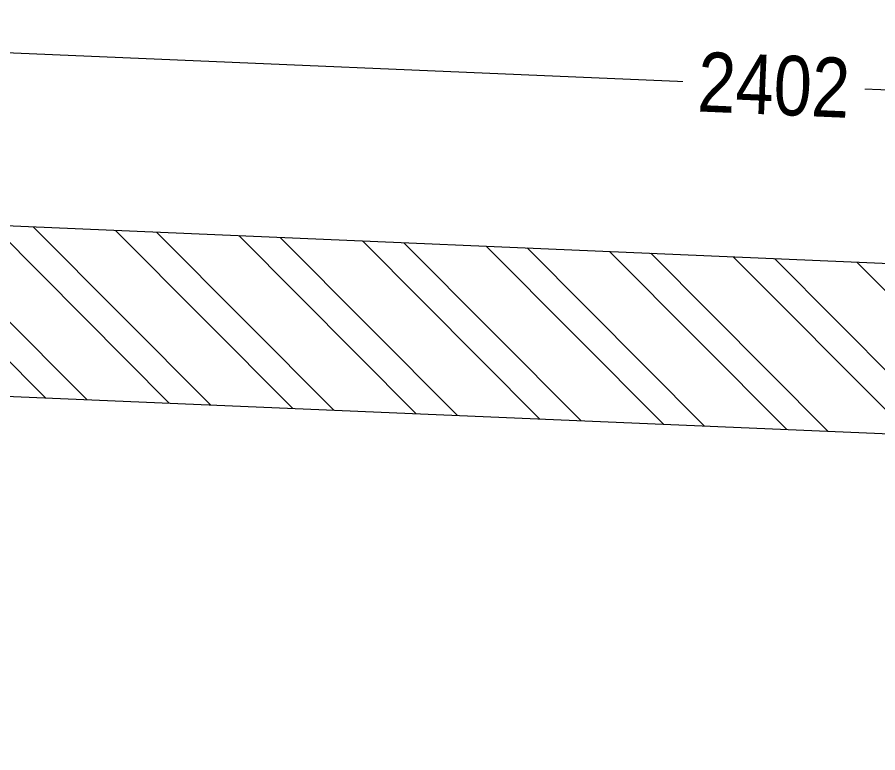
# Model space of a CAD drawing. Extents: x 8885 to 22004, y -1013833 to -999816.
# Drawn here: x 11426 to 12581, y -1000907 to -999919 of the extents above; entities that cross this region are included whole.
import ezdxf
from ezdxf.lldxf.tags import DXFTag

# ---------------------------------------------------------------- set-up
doc = ezdxf.new("R2010")
doc.units = 0
doc.header["$LTSCALE"] = 40
doc.header["$MEASUREMENT"] = 0
doc.header["$PDMODE"] = 3
for name, color, linetype, lineweight in [('A-WALL-MASY', 1, 'Continuous', 9), ('dimensions', 149, 'Continuous', 5), ('wall hatch', 22, 'Continuous', 9)]:
    doc.layers.add(name, color=color, linetype=linetype, lineweight=lineweight)
doc.styles.get("Standard").update_dxf_attribs({"font": 'ARIALN.TTF'})
tags = doc.linetypes.add('DASHED2', pattern=[0.375, 0.25, -0.125]).pattern_tags.tags
tags[6:7] = [DXFTag(74, 4), DXFTag(75, 0), DXFTag(340, '0'), DXFTag(46, 1.0), DXFTag(50, 0.0), DXFTag(44, 0.0), DXFTag(45, 0.0)]
tags[4:5] = [DXFTag(74, 4), DXFTag(75, 0), DXFTag(340, '0'), DXFTag(46, 1.0), DXFTag(50, 0.0), DXFTag(44, 0.0), DXFTag(45, 0.0)]
doc.dimstyles.new('Working', dxfattribs={"dimscale": 0.8, "dimtxt": 100, "dimasz": 50, "dimexe": 50, "dimexo": 50, "dimgap": 0, "dimtad": 0, "dimdec": 0, "dimzin": 0, "dimdsep": 46, "dimtxsty": 'Standard', "dimblk": 'ARCHTICK', "dimcen": 0, "dimdle": 50, "dimclrd": 250, "dimclre": 8, "dimclrt": 7, "dimadec": 0, "dimazin": 0, "dimtfac": 1, "dimtdec": 0, "dimtofl": 0, "dimtmove": 1, "dimatfit": 3, "dimfxl": 3, "dimtolj": 1, "dimlwd": 5, "dimlwe": 0, "dimarcsym": 0})

# ---------------------------------------------------------------- blocks, each defined once
blk = doc.blocks.new('serzfqe')
at = {"layer": 'wall hatch'}
h = blk.add_hatch(dxfattribs=at)
h.set_pattern_fill('ANSI32', color=256, scale=300, angle=269.87)
h.set_pattern_definition([(314.87, (-22696854.11484084, 1634113.494615286), (79.7298000862597, 79.3688161572608), []), (314.87, (-22696854.23516882, 1634060.461743294), (79.7298000862597, 79.3688161572608), [])])
h.paths.add_polyline_path([(215.4359848536551, -5809.970508430153), (215.4359848536551, -4483.65232635662), (0, 0), (-2427.519173026085, 20.58988920599222), (-5776.2712797001, -44.49266488850116), (-11713.04677070305, 209.7532362602651), (-11722.82795117795, -18.64247137680649), (-5778.943421203643, -273.192821290344), (-2426.267357826233, -208.0340056233108), (-2096.015117652715, -210.8351604416967), (-2096.015117652715, -2236.003183256835), (-5753.695983164012, -2236.003183256835), (-5753.695983164012, -2787.303682070226), (-5525.090929068625, -2787.303682070226), (-5525.090929068625, -2464.608237344771), (-1867.410063561052, -2464.608237344771), (-1867.410063561052, -2236.003183256835), (-1867.410063561052, -212.7741575837135), (-217.972940504551, -226.7644601091742), (-13.16906924173236, -4489.141306996345), (-2146.816240787506, -4489.141306996345), (-2146.816240787506, -4641.54467639327), (-13.16906924173236, -4641.54467639327), (-13.16906924173236, -5581.365454342216), (-2146.816240787506, -5581.365454342216), (-11494.22289708257, -5581.365454342216), (-11722.82795117795, -5581.365454342216), (-11722.82795117795, -5809.970508430153), (-11494.22289708257, -5809.970508430153), (-2146.816240787506, -5809.970508430153)])
at = {"layer": 'A-WALL-MASY'}
for p, q in [((-11713.04677070305, 209.7532362602651), (-5769.162240732462, -44.79711366444826)), ((-11722.82795117795, -18.64247137680649), (-5778.943421203643, -273.192821290344))]:
    blk.add_line(p, q, dxfattribs=at)
blk = doc.blocks.new('_ArchTick')
at = {"const_width": 0.15}
blk.add_lwpolyline([(-0.5, -0.5), (0.5, 0.5)], dxfattribs=at)
blk = doc.blocks.new('*D99')
at = {"layer": 'Defpoints', "color": 0, "ltscale": 50, "transparency": 16777216}
for p in [(13641.66404783437, -1000062.169224016), (11221.94304940105, -1000419.883496966), (13621.94304939738, -1000522.664908131)]:
    blk.add_point(p, dxfattribs=at)
at = {"layer": 'dimensions', "color": 8, "linetype": 'DASHED2', "lineweight": 0, "ltscale": 50, "transparency": 16777216}
for p, q in [((11224.54949976023, -1000359.021510434), (11243.37550264582, -999919.4244430925)), ((13624.54949975656, -1000461.802921599), (13643.37550264215, -1000022.205854257))]:
    blk.add_line(p, q, dxfattribs=at)
at = {"layer": 'dimensions', "color": 250, "linetype": 'DASHED2', "lineweight": 5, "ltscale": 50, "transparency": 16777216}
for p, q in [((11201.70067807971, -999957.6763580432), (12343.52753274073, -1000006.575764471)), ((13681.6274175927, -1000063.880678824), (12539.80056293171, -1000014.981272395))]:
    blk.add_line(p, q, dxfattribs=at)
at = {"layer": 'dimensions', "color": 250, "lineweight": 5, "ltscale": 50, "transparency": 16777216, "xscale": 40, "yscale": 40, "zscale": 40}
for p, rotation in [((11241.66404783804, -999959.3878128509), 177.5477729742227), ((13641.66404783437, -1000062.169224016), 357.5477729742227)]:
    blk.add_blockref('_ArchTick', p, dxfattribs=dict(at, rotation=rotation))
at = {"layer": 'dimensions', "color": 7, "ltscale": 50, "transparency": 16777216, "insert": (12441.66404783621, -1000010.778518433), "char_height": 80, "attachment_point": 5, "rotation": 357.5477729742227, "bg_fill": 3, "box_fill_scale": 1.25, "bg_fill_color": 9, "bg_fill_true_color": 13158600, "bg_fill_transparency": 0}
blk.add_mtext('\\A1;2402', dxfattribs=at)

msp = doc.modelspace()

# ---------------------------------------------------------------- block references
msp.add_blockref('serzfqe', (21306.68666243181, -1000331.089100638))

# ---------------------------------------------------------------- next in the draw order: dimensions: what is measured, and where the dimension line sits
at = {"layer": 'dimensions', "ltscale": 50}
dim = msp.add_linear_dim(base=(13641.66404783437, -1000062.169224016), p1=(11221.94304940104, -1000419.883496965), p2=(13621.94304939738, -1000522.66490813), angle=177.5477729742227, dimstyle='Working', override={"dimfxl": 500, "dimfxlon": 1, "dimtfill": 1, "dimarcsym": 1}, dxfattribs=at)
dim.commit()
dim.dimension.update_dxf_attribs({"geometry": '*D99', "text_midpoint": (12441.66404783621, -1000010.778518433)})

doc.saveas('drawing.dxf')
